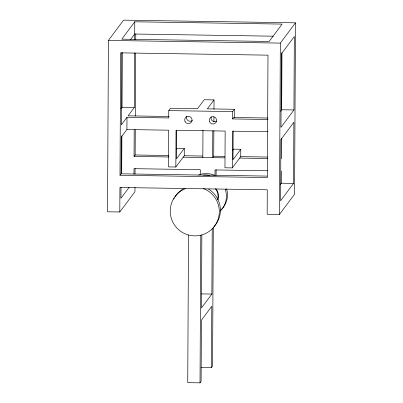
<?xml version="1.0" encoding="UTF-8"?>
<svg xmlns="http://www.w3.org/2000/svg" width="403" height="403" viewBox="0 0 403 403"><rect width="100%" height="100%" fill="white"/><g stroke="black" fill="none" stroke-linecap="round" stroke-linejoin="round"><path stroke-width="0.6" d="M119.802 211.983L119.928 187.501L267.28 189.798L267.154 214.28L279.435 214.472L294.578 194.196L295.48 22.83L123.565 20.15L108.422 40.426L107.52 211.792L119.802 211.983L134.95 191.702L134.975 187.309M119.993 175.26L120.633 52.858L267.985 55.156L267.345 177.557L119.993 175.26L121.076 173.814L121.268 137.091L126.915 129.529L126.98 117.293L168.731 117.943L168.766 110.598L170.499 108.281L197.515 108.704L204.2 99.753L214.023 99.904L213.973 109.289M121.006 187.274L120.945 198.291L129.111 187.37M121.711 52.667L121.333 124.849L126.98 117.293M121.686 173.849L121.887 135.756M120.925 108.77L122.038 107.279L122.326 52.571M133.967 174.182L133.998 168.671L200.306 169.708L200.276 174.605M168.953 156.974L134.058 156.429L134.199 129.67M169.189 116.482L128.063 115.842L134.315 107.47L134.602 52.864M134.673 39.68L134.763 21.792L282.115 24.089L269.133 41.469L121.782 39.172L134.763 21.792M135.04 174.126L135.07 168.479M134.058 156.429L135.141 154.984L135.272 129.877M135.348 116.064L135.675 53.297M135.746 39.484L135.776 33.837M126.915 129.529L168.666 130.184L168.474 166.902L175.839 167.018L176.035 130.295L225.151 131.066L224.96 167.784L232.324 167.9L240.742 156.631L240.782 149.286L233.413 149.17L232.677 150.163M176.68 130.053L176.529 158.802L184.297 148.405L176.932 148.289L176.192 149.281M175.839 167.018L184.257 155.749L184.297 148.405M188.513 234.994L187.738 382.659L200.019 382.85L201.102 381.399L201.419 320.199L211.807 306.295L211.489 367.496L201.052 367.335M200.019 382.85L200.79 235.186M201.868 234.994L201.485 307.963L211.872 294.054L212.215 228.425M202.825 157.502L202.966 130.119M212.789 130.894L212.648 157.659L213.731 156.208L213.862 130.557M213.293 227.685L212.567 366.05L211.489 367.496M213.907 121.802L213.938 116.794M215.006 175.446L215.041 169.935L267.587 170.756M216.084 175.219L216.114 169.713M232.324 167.9L232.516 131.177L268.035 131.731M268.101 119.49L232.581 118.94L232.622 111.596L234.35 109.278L207.338 108.855L214.023 99.904M233.166 130.935L233.015 159.684L240.782 149.286M234.309 117.842L234.35 109.278M279.435 214.472L280.332 43.106L295.48 22.83M280.171 184.7L281.284 183.209L281.349 170.968M281.41 158.732L281.521 138.189M280.538 111.283L281.667 109.767L281.969 52.647M293.56 183.4L293.883 122.2L280.901 139.579L280.579 200.78L293.56 183.4L281.284 183.209M293.948 109.959L294.331 36.522L281.349 53.901L280.962 127.343L293.948 109.959L281.667 109.767M130.622 39.494L134.703 34.028L273.274 36.189M232.581 118.94L233.664 117.49L267.935 118.024M108.422 40.426L280.332 43.106M122.038 107.279L134.315 107.47M168.766 110.598L232.622 111.596M135.141 154.984L168.792 155.508M184.257 155.749L202.679 156.037M213.731 156.208L224.778 156.379M240.742 156.631L267.537 157.049M183.179 157.195L224.924 157.85M239.664 158.077L267.703 158.515M121.076 173.814L267.174 176.091M201.435 293.893L211.872 294.054M208.593 189.143A24.654 24.387 36.8 0 1 213.968 226.667M173.713 199.132A24.654 24.387 36.8 0 1 174.257 198.064M174.862 197.032A24.654 24.387 36.8 0 1 183.34 188.75M216.22 189.002A12.327 12.196 36.8 0 1 217.937 199.893M225.227 189.264A21.142 20.916 36.8 0 1 220.174 211.101M203.404 175.098A21.142 20.916 36.8 0 1 209.575 175.496M226.627 188.795A21.142 20.916 36.8 0 1 220.501 210.356M198.483 175.053A21.142 20.916 36.8 0 1 214.603 175.305M203.172 188.473A24.654 24.387 36.8 0 1 219.323 212.376A24.654 24.387 36.8 0 1 201.782 234.929L200.618 235.231A24.654 24.387 36.8 0 1 188.685 235.045L187.526 234.707A24.654 24.387 36.8 0 1 170.242 212.21A24.654 24.387 36.8 0 1 185.496 188.629M192.422 120.522A3.698 3.657 36.8 0 1 192.13 120.729M191.974 120.824A3.698 3.657 36.8 0 1 186.705 116.185M216.688 121.112A3.698 3.657 36.8 0 1 211.197 116.739M215.298 188.609A11.833 11.707 36.8 0 1 218.033 196.07L218.023 196.644A11.833 11.707 36.8 0 1 217.555 199.48M209.54 121.751A3.698 3.657 36.8 0 0 215.872 122.577A3.698 3.657 36.8 0 0 213.368 116.704A3.698 3.657 36.8 0 0 209.54 121.751M184.982 121.368A3.698 3.657 36.8 0 0 191.314 122.195A3.698 3.657 36.8 0 0 188.806 116.321A3.698 3.657 36.8 0 0 184.982 121.368"/></g></svg>
